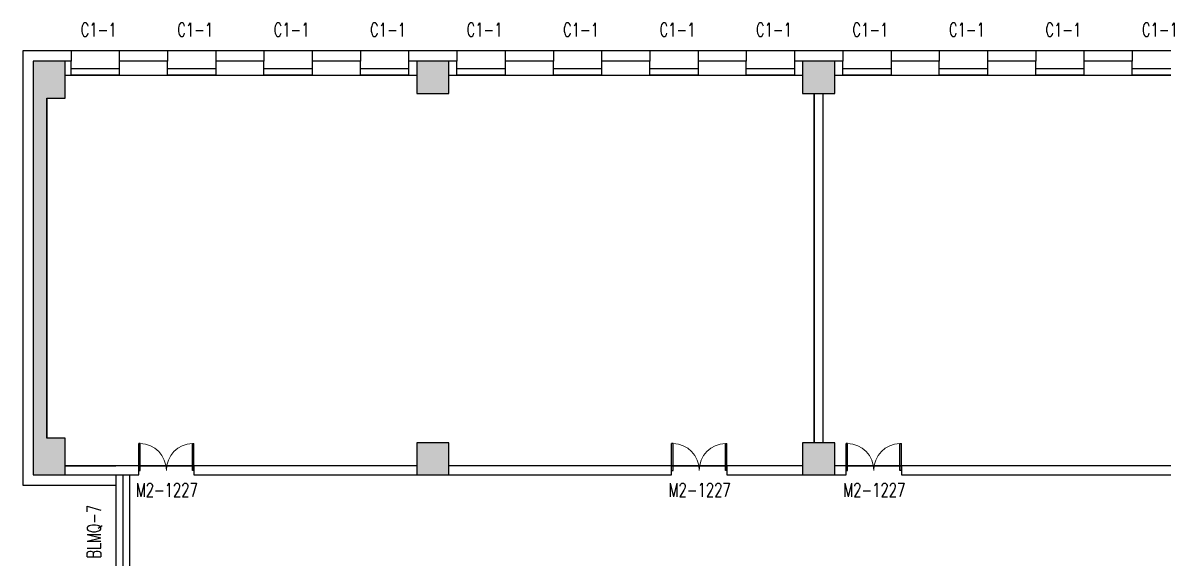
# Model space of a CAD drawing. Extents: x 1456273 to 1532071, y 313528 to 416301.
# Drawn here: x 1456909 to 1481734, y 404654 to 416301 of the extents above; entities that cross this region are included whole.
import ezdxf

# ---------------------------------------------------------------- set-up
doc = ezdxf.new("R2010")
doc.units = 0
doc.header["$LTSCALE"] = 1000
doc.header["$MEASUREMENT"] = 0
for name, color, linetype in [('body', 30, 'Continuous'), ('RM', 4, 'Continuous'), ('消防', 222, 'Continuous')]:
    doc.layers.add(name, color=color, linetype=linetype)
doc.styles.add('_TCH_WINDOW', font='txt.shx', dxfattribs={"height": 3.5, "bigfont": 'hztxt.shx'})

# ---------------------------------------------------------------- blocks, each defined once
blk = doc.blocks.new('$WINLIB2D$00000004')
for p, q in [((-0.5, 0.5), (0.5, 0.5)), ((-0.5, 0.241), (0.5, 0.241)), ((-0.5, -0.5), (0.5, -0.5))]:
    blk.add_line(p, q)
blk = doc.blocks.new('$DorLib2D$00000002')
for p, q in [((-0.5, 0), (-0.5, 0.4875)), ((-0.475, 0.4875), (-0.5, 0.4875)), ((-0.475, 0), (-0.475, 0.4875)), ((0.475, 0), (0.475, 0.4875)), ((0.475, 0.4875), (0.5, 0.4875)), ((0.5, 0), (0.5, 0.4875)), ((-0.5, 0), (-0.475, 0)), ((0.5, 0), (0.475, 0))]:
    blk.add_line(p, q)
at = {"lineweight": 13}
for centre, start, end in [((-0.4875, 0), 0, 88.53072), ((0.4875, 0), 91.46928, 180)]:
    blk.add_arc(centre, 0.4875, start, end, dxfattribs=at)

msp = doc.modelspace()

# ---------------------------------------------------------------- hatches: boundary and pattern name
at = {"layer": 'body'}
for points in [[(1457134, 414665), (1457834, 414665), (1457834, 415465), (1457134, 415465)], [(1465484, 414765), (1466184, 414765), (1466184, 415465), (1465484, 415465)], [(1473884, 414765), (1474584, 414765), (1474584, 415465), (1473884, 415465)], [(1457134, 407265), (1457434, 407265), (1457434, 414665), (1457134, 414665)], [(1457134, 406464), (1457834, 406464), (1457834, 407265), (1457134, 407265)], [(1465484, 406464), (1466184, 406464), (1466184, 407164), (1465484, 407164)], [(1473884, 406464), (1474584, 406464), (1474584, 407164), (1473884, 407164)]]:
    msp.add_hatch(color=256, dxfattribs=at).paths.add_polyline_path(points)

# ---------------------------------------------------------------- linework, layer by layer
for p, q in [((1457959, 415690), (1456909, 415690)), ((1456909, 415690), (1456909, 406240)), ((1457959, 415690), (1457959, 415465)), ((1460059, 415690), (1459009, 415690)), ((1459009, 415690), (1459009, 415465)), ((1460059, 415690), (1460059, 415465)), ((1462159, 415690), (1461109, 415690)), ((1461109, 415690), (1461109, 415465)), ((1462159, 415690), (1462159, 415465)), ((1464259, 415690), (1463209, 415690)), ((1463209, 415690), (1463209, 415465)), ((1464259, 415690), (1464259, 415465)), ((1465834, 415690), (1465309, 415690)), ((1465309, 415690), (1465309, 415465)), ((1466359, 415690), (1465834, 415690)), ((1466359, 415690), (1466359, 415465)), ((1468459, 415690), (1467409, 415690)), ((1467409, 415690), (1467409, 415465)), ((1468459, 415690), (1468459, 415465)), ((1470559, 415690), (1469509, 415690)), ((1469509, 415690), (1469509, 415465)), ((1470559, 415690), (1470559, 415465)), ((1472659, 415690), (1471609, 415690)), ((1471609, 415690), (1471609, 415465)), ((1472659, 415690), (1472659, 415465)), ((1474234, 415690), (1473709, 415690)), ((1473709, 415690), (1473709, 415465)), ((1474759, 415690), (1474234, 415690)), ((1474759, 415690), (1474759, 415465)), ((1476859, 415690), (1475809, 415690)), ((1475809, 415690), (1475809, 415465)), ((1476859, 415690), (1476859, 415465)), ((1478959, 415690), (1477909, 415690)), ((1477909, 415690), (1477909, 415465)), ((1478959, 415690), (1478959, 415465)), ((1481059, 415690), (1480009, 415690)), ((1480009, 415690), (1480009, 415465)), ((1481059, 415690), (1481059, 415465)), ((1457834, 415465), (1457134, 415465)), ((1457134, 415465), (1457134, 414665)), ((1457959, 415465), (1457834, 415465)), ((1457834, 414665), (1457834, 415465)), ((1457959, 415165), (1457959, 415465)), ((1460059, 415465), (1459009, 415465)), ((1459009, 415465), (1459009, 415165)), ((1460059, 415165), (1460059, 415465)), ((1462159, 415465), (1461109, 415465)), ((1461109, 415465), (1461109, 415165)), ((1462159, 415165), (1462159, 415465)), ((1464259, 415465), (1463209, 415465)), ((1463209, 415465), (1463209, 415165)), ((1464259, 415165), (1464259, 415465)), ((1465484, 415465), (1465309, 415465)), ((1465309, 415465), (1465309, 415165)), ((1466184, 415465), (1465484, 415465)), ((1465484, 415465), (1465484, 414765)), ((1466359, 415465), (1466184, 415465)), ((1466184, 414765), (1466184, 415465)), ((1466359, 415165), (1466359, 415465)), ((1468459, 415465), (1467409, 415465)), ((1467409, 415465), (1467409, 415165)), ((1468459, 415165), (1468459, 415465)), ((1470559, 415465), (1469509, 415465)), ((1469509, 415465), (1469509, 415165)), ((1470559, 415165), (1470559, 415465)), ((1472659, 415465), (1471609, 415465)), ((1471609, 415465), (1471609, 415165)), ((1472659, 415165), (1472659, 415465)), ((1473884, 415465), (1473709, 415465)), ((1473709, 415465), (1473709, 415165)), ((1474584, 415465), (1473884, 415465)), ((1473884, 415465), (1473884, 414765)), ((1474759, 415465), (1474584, 415465)), ((1474584, 414765), (1474584, 415465)), ((1474759, 415165), (1474759, 415465)), ((1476859, 415465), (1475809, 415465)), ((1475809, 415465), (1475809, 415165)), ((1476859, 415165), (1476859, 415465)), ((1478959, 415465), (1477909, 415465)), ((1477909, 415465), (1477909, 415165)), ((1478959, 415165), (1478959, 415465)), ((1481059, 415465), (1480009, 415465)), ((1480009, 415465), (1480009, 415165)), ((1481059, 415165), (1481059, 415465)), ((1457834, 415165), (1457959, 415165)), ((1459009, 415165), (1460059, 415165)), ((1461109, 415165), (1462159, 415165)), ((1463209, 415165), (1464259, 415165)), ((1465309, 415165), (1465484, 415165)), ((1466184, 415165), (1466359, 415165)), ((1467409, 415165), (1468459, 415165)), ((1469509, 415165), (1470559, 415165)), ((1471609, 415165), (1472659, 415165)), ((1473709, 415165), (1473884, 415165)), ((1474584, 415165), (1474759, 415165)), ((1475809, 415165), (1476859, 415165)), ((1477909, 415165), (1478959, 415165)), ((1480009, 415165), (1481059, 415165)), ((1457134, 414665), (1457134, 407265)), ((1457434, 414665), (1457434, 407265)), ((1457434, 414665), (1457834, 414665)), ((1465484, 414765), (1466184, 414765)), ((1473884, 414765), (1474584, 414765)), ((1474134, 407164), (1474134, 414765)), ((1474334, 407164), (1474334, 414765)), ((1457134, 407265), (1457134, 406464)), ((1457834, 407265), (1457434, 407265)), ((1457834, 406464), (1457834, 407265)), ((1466184, 407164), (1465484, 407164)), ((1465484, 407164), (1465484, 406464)), ((1466184, 406464), (1466184, 407164)), ((1474584, 407164), (1473884, 407164)), ((1473884, 407164), (1473884, 406464)), ((1474584, 406464), (1474584, 407164)), ((1457834, 406664), (1458934, 406664)), ((1459434, 406664), (1458934, 406664)), ((1459434, 406464), (1459434, 406664)), ((1465484, 406664), (1460634, 406664)), ((1460634, 406664), (1460634, 406464)), ((1471034, 406664), (1466184, 406664)), ((1471034, 406464), (1471034, 406664)), ((1473884, 406664), (1472234, 406664)), ((1472234, 406664), (1472234, 406464)), ((1474834, 406664), (1474584, 406664)), ((1474834, 406464), (1474834, 406664)), ((1485234, 406664), (1476034, 406664)), ((1476034, 406664), (1476034, 406464)), ((1457134, 406464), (1457834, 406464)), ((1457834, 406464), (1458934, 406464)), ((1458934, 406464), (1458934, 404065)), ((1458934, 406464), (1459434, 406464)), ((1459084, 406464), (1459084, 404065)), ((1459234, 406464), (1459234, 404065)), ((1460634, 406464), (1465484, 406464)), ((1465484, 406464), (1466184, 406464)), ((1466184, 406464), (1471034, 406464)), ((1472234, 406464), (1473884, 406464)), ((1473884, 406464), (1474584, 406464)), ((1474584, 406464), (1474834, 406464)), ((1476034, 406464), (1485234, 406464)), ((1456909, 406240), (1458934, 406240))]:
    msp.add_line(p, q, dxfattribs=at)
at = {"layer": 'RM'}
for points in [[(1457434, 414665), (1457834, 414665), (1457834, 415165), (1465484, 415165), (1465484, 414765), (1466184, 414765), (1466184, 415165), (1473884, 415165), (1473884, 414765), (1474134, 414765), (1474134, 407164), (1473884, 407164), (1473884, 406664), (1466184, 406664), (1466184, 407164), (1465484, 407164), (1465484, 406664), (1457834, 406664), (1457834, 407265), (1457434, 407265)], [(1474334, 414765), (1474584, 414765), (1474584, 415165), (1482284, 415165), (1482284, 414765), (1482984, 414765), (1482984, 415165), (1486734, 415165), (1486734, 406664), (1482984, 406664), (1482984, 407164), (1482284, 407164), (1482284, 406664), (1474584, 406664), (1474584, 407164), (1474334, 407164)]]:
    msp.add_lwpolyline(points, close=True, dxfattribs=at)
at = {"layer": '消防'}
for p, q in [((1459434, 406664), (1460634, 406664)), ((1471034, 406664), (1472234, 406664)), ((1474834, 406664), (1476034, 406664))]:
    msp.add_line(p, q, dxfattribs=at)

# ---------------------------------------------------------------- block references
at = {"layer": 'body'}
ref = msp.add_blockref('$WINLIB2D$00000004', (1458484, 415427), dxfattribs=dict(at, xscale=1050, yscale=525, zscale=1050, rotation=180))
ref.add_attrib('A', 'C1-1', (1458169, 416003), dxfattribs={"height": 297.5, "style": '_TCH_WINDOW', "width": 0.705882})
ref = msp.add_blockref('$WINLIB2D$00000004', (1460584, 415427), dxfattribs=dict(at, xscale=1050, yscale=525, zscale=1050, rotation=180))
ref.add_attrib('A', 'C1-1', (1460269, 416003), dxfattribs={"height": 297.5, "style": '_TCH_WINDOW', "width": 0.705882})
ref = msp.add_blockref('$WINLIB2D$00000004', (1462684, 415427), dxfattribs=dict(at, xscale=1050, yscale=525, zscale=1050, rotation=180))
ref.add_attrib('A', 'C1-1', (1462369, 416003), dxfattribs={"height": 297.5, "style": '_TCH_WINDOW', "width": 0.705882})
ref = msp.add_blockref('$WINLIB2D$00000004', (1464784, 415427), dxfattribs=dict(at, xscale=1050, yscale=525, zscale=1050, rotation=180))
ref.add_attrib('A', 'C1-1', (1464469, 416003), dxfattribs={"height": 297.5, "style": '_TCH_WINDOW', "width": 0.705882})
ref = msp.add_blockref('$WINLIB2D$00000004', (1466884, 415427), dxfattribs=dict(at, xscale=1050, yscale=525, zscale=1050, rotation=180))
ref.add_attrib('A', 'C1-1', (1466569, 416003), dxfattribs={"height": 297.5, "style": '_TCH_WINDOW', "width": 0.705882})
ref = msp.add_blockref('$WINLIB2D$00000004', (1468984, 415427), dxfattribs=dict(at, xscale=1050, yscale=525, zscale=1050, rotation=180))
ref.add_attrib('A', 'C1-1', (1468669, 416003), dxfattribs={"height": 297.5, "style": '_TCH_WINDOW', "width": 0.705882})
ref = msp.add_blockref('$WINLIB2D$00000004', (1471084, 415427), dxfattribs=dict(at, xscale=1050, yscale=525, zscale=1050, rotation=180))
ref.add_attrib('A', 'C1-1', (1470769, 416003), dxfattribs={"height": 297.5, "style": '_TCH_WINDOW', "width": 0.705882})
ref = msp.add_blockref('$WINLIB2D$00000004', (1473184, 415427), dxfattribs=dict(at, xscale=1050, yscale=525, zscale=1050, rotation=180))
ref.add_attrib('A', 'C1-1', (1472869, 416003), dxfattribs={"height": 297.5, "style": '_TCH_WINDOW', "width": 0.705882})
ref = msp.add_blockref('$WINLIB2D$00000004', (1475284, 415427), dxfattribs=dict(at, xscale=1050, yscale=525, zscale=1050, rotation=180))
ref.add_attrib('A', 'C1-1', (1474969, 416003), dxfattribs={"height": 297.5, "style": '_TCH_WINDOW', "width": 0.705882})
ref = msp.add_blockref('$WINLIB2D$00000004', (1477384, 415427), dxfattribs=dict(at, xscale=1050, yscale=525, zscale=1050, rotation=180))
ref.add_attrib('A', 'C1-1', (1477069, 416003), dxfattribs={"height": 297.5, "style": '_TCH_WINDOW', "width": 0.705882})
ref = msp.add_blockref('$WINLIB2D$00000004', (1479484, 415427), dxfattribs=dict(at, xscale=1050, yscale=525, zscale=1050, rotation=180))
ref.add_attrib('A', 'C1-1', (1479169, 416003), dxfattribs={"height": 297.5, "style": '_TCH_WINDOW', "width": 0.705882})
ref = msp.add_blockref('$WINLIB2D$00000004', (1481584, 415427), dxfattribs=dict(at, xscale=1050, yscale=525, zscale=1050, rotation=180))
ref.add_attrib('A', 'C1-1', (1481269, 416003), dxfattribs={"height": 297.5, "style": '_TCH_WINDOW', "width": 0.705882})
ref = msp.add_blockref('$DorLib2D$00000002', (1460034, 406564), dxfattribs=dict(at, xscale=1200, yscale=-1200, zscale=-1200, rotation=180))
ref.add_attrib('A', 'M2-1227', (1459369, 405991), dxfattribs={"height": 297.5, "style": '_TCH_WINDOW', "width": 0.705882})
ref = msp.add_blockref('$DorLib2D$00000002', (1471634, 406564), dxfattribs=dict(at, xscale=-1200, yscale=-1200, zscale=1200, rotation=180))
ref.add_attrib('A', 'M2-1227', (1470969, 405991), dxfattribs={"height": 297.5, "style": '_TCH_WINDOW', "width": 0.705882})
ref = msp.add_blockref('$DorLib2D$00000002', (1475434, 406564), dxfattribs=dict(at, xscale=1200, yscale=-1200, zscale=-1200, rotation=180))
ref.add_attrib('A', 'M2-1227', (1474769, 405991), dxfattribs={"height": 297.5, "style": '_TCH_WINDOW', "width": 0.705882})

# ---------------------------------------------------------------- texts
at = {"layer": 'body', "style": '_TCH_WINDOW', "width": 0.705882}
msp.add_text('BLMQ-7', height=297.5, rotation=90, dxfattribs=at).set_placement((1458607, 404644))

doc.saveas('drawing.dxf')
